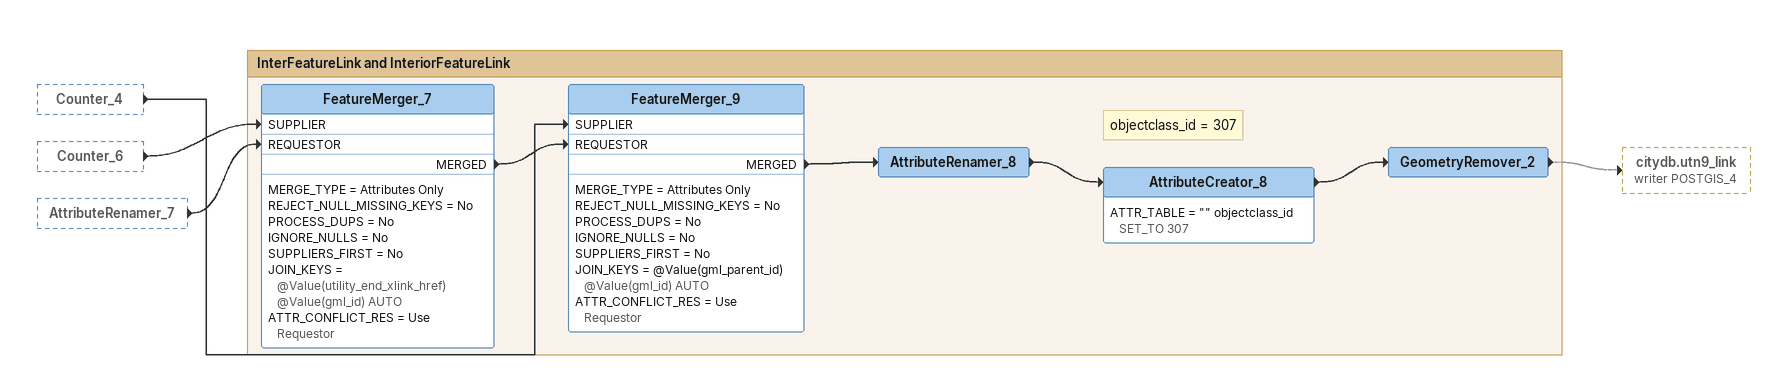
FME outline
Counter_4 [outside]
    -> FeatureMerger_9 [SUPPLIER]
Counter_6 [outside]
    -> FeatureMerger_7 [SUPPLIER]
AttributeRenamer_7 [outside]
    -> FeatureMerger_7 [REQUESTOR]

Bookmark: InterFeatureLink and InteriorFeatureLink
FeatureMerger_7
    MERGE_TYPE = Attributes Only
    REJECT_NULL_MISSING_KEYS = No
    PROCESS_DUPS = No
    IGNORE_NULLS = No
    SUPPLIERS_FIRST = No
    JOIN_KEYS = @Value(utility_end_xlink_href) @Value(gml_id) AUTO
    ATTR_CONFLICT_RES = Use Requestor
    MERGED -> FeatureMerger_9 [REQUESTOR]
FeatureMerger_9
    MERGE_TYPE = Attributes Only
    REJECT_NULL_MISSING_KEYS = No
    PROCESS_DUPS = No
    IGNORE_NULLS = No
    SUPPLIERS_FIRST = No
    JOIN_KEYS = @Value(gml_parent_id) @Value(gml_id) AUTO
    ATTR_CONFLICT_RES = Use Requestor
    MERGED -> AttributeRenamer_8
AttributeRenamer_8
    -> AttributeCreator_8
Note: objectclass_id = 307
AttributeCreator_8
    ATTR_TABLE = "" objectclass_id SET_TO 307
    -> GeometryRemover_2
GeometryRemover_2
    -> citydb.utn9_link (writer POSTGIS_4) [off]
